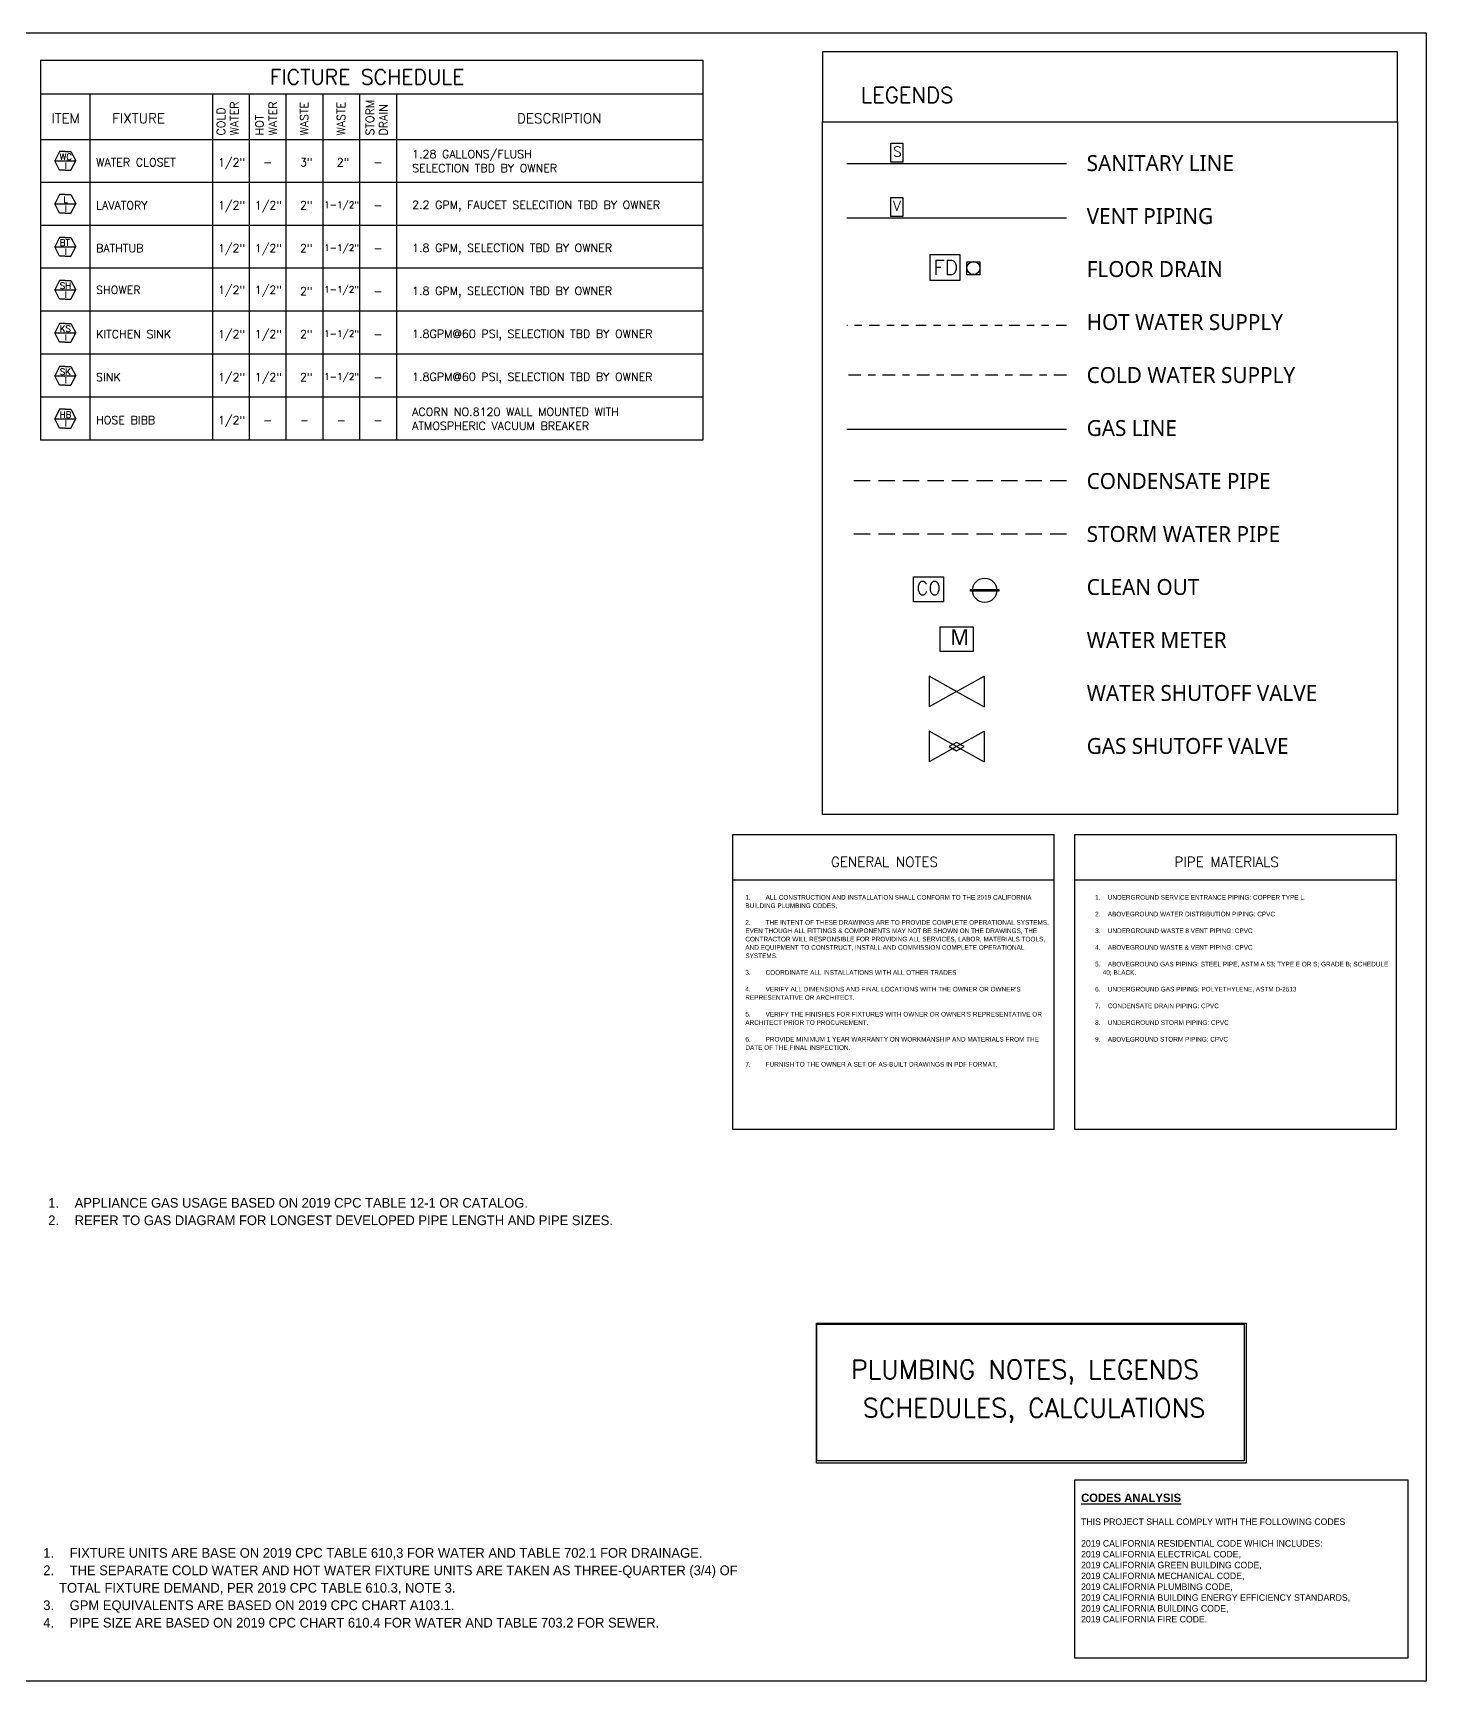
# Model space of a CAD drawing. Header units: millimetres. Extents: x 1605 to 1638, y 1273 to 1481.
# Drawn here: x 1616.88 to 1636.04, y 1273.12 to 1295.8 of the extents above; entities that cross this region are included whole.
import ezdxf
from ezdxf.enums import TextEntityAlignment as Align
from ezdxf.lldxf.tags import DXFTag

# ---------------------------------------------------------------- set-up
doc = ezdxf.new("R2010")
doc.units = ezdxf.units.MM
for name, pattern in [('CENTER2', [28.575, 19.05, -3.175, 3.175, -3.175]), ('HIDDEN', [0.375, 0.25, -0.125]), ('PHANTOM2', [31.75, 15.875, -3.175, 3.175, -3.175, 3.175, -3.175]), ('PLANTAS$0$HIDDEN', [0.375, 0.25, -0.125])]:
    doc.linetypes.add(name, pattern=pattern)
for name, color, linetype in [('info', 7, 'Continuous'), ('Plump', 7, 'Continuous'), ('TEXTM', 2, 'Continuous'), ('TEXTOS', 2, 'Continuous'), ('TEXTS', 1, 'Continuous')]:
    doc.layers.add(name, color=color, linetype=linetype)
doc.styles.get("Standard").update_dxf_attribs({"font": 'arial.ttf'})
doc.styles.add('TEXTM', font='romans9.shx')
doc.styles.add('TEXTS', font='romans9.shx')
tags = doc.linetypes.add('GAS_LINE', pattern='A,12.7,-5.08,["GAS",Standard,S=2.54,R=0,X=-2.54,Y=-1.27],-6.35', length=24.13).pattern_tags.tags
tags[6] = DXFTag(74, 10)

msp = doc.modelspace()

# ---------------------------------------------------------------- linework, layer by layer
for p, q in [((1616.98368, 1295.42437), (1626.09747, 1295.42437)), ((1616.98368, 1294.33342), (1626.09747, 1294.33342))]:
    msp.add_line(p, q)
at = {"color": 0}
for p, q in [((1616.98368, 1295.42437), (1616.98368, 1290.19605)), ((1626.09747, 1295.42437), (1626.09747, 1290.19605)), ((1616.98368, 1294.95935), (1626.09747, 1294.95935)), ((1616.98368, 1294.33342), (1621.71109, 1294.33342)), ((1626.09747, 1293.74236), (1616.98368, 1293.74236)), ((1626.09747, 1293.15131), (1616.98368, 1293.15131)), ((1626.09747, 1292.56026), (1616.98368, 1292.56026)), ((1626.09747, 1291.96921), (1616.98368, 1291.96921)), ((1626.09747, 1291.37816), (1616.98368, 1291.37816)), ((1626.09747, 1290.7871), (1616.98368, 1290.7871)), ((1626.09747, 1290.19605), (1616.98368, 1290.19605))]:
    msp.add_line(p, q, dxfattribs=at)
at = {"layer": 'info', "color": 0, "lineweight": -2}
for p, q in [((1635.65383, 1294.57598), (1635.65383, 1295.53836)), ((1631.09765, 1293.99663), (1628.07633, 1293.99663)), ((1631.09765, 1293.24847), (1628.07633, 1293.24847)), ((1629.58699, 1286.73828), (1629.21015, 1286.9476)), ((1629.21015, 1286.9476), (1629.21015, 1286.52896)), ((1629.58699, 1286.73828), (1629.21015, 1286.52896)), ((1629.58699, 1286.73828), (1629.96383, 1286.9476)), ((1629.58699, 1286.73828), (1629.96383, 1286.52896)), ((1629.96383, 1286.9476), (1629.96383, 1286.52896)), ((1629.58699, 1285.98143), (1629.21015, 1286.19074)), ((1629.21015, 1286.19074), (1629.21015, 1285.77211)), ((1629.58699, 1285.98143), (1629.96383, 1286.19074)), ((1629.96383, 1286.19074), (1629.96383, 1285.77211)), ((1629.58699, 1285.98143), (1629.21015, 1285.77211)), ((1629.58743, 1286.03861), (1629.48404, 1285.98119)), ((1629.48404, 1285.98119), (1629.58743, 1285.92376)), ((1629.58699, 1285.98143), (1629.96383, 1285.77211)), ((1629.69081, 1285.98119), (1629.58743, 1286.03861)), ((1629.58743, 1285.92376), (1629.69081, 1285.98119)), ((1626.50676, 1284.14551), (1630.92571, 1284.14551)), ((1631.21457, 1284.14551), (1635.63353, 1284.14551))]:
    msp.add_line(p, q, dxfattribs=at)
for points in [[(1629.81365, 1287.28709), (1629.36033, 1287.28709), (1629.36033, 1287.62991), (1629.81365, 1287.62991)], [(1633.5683, 1276.12305), (1627.6576, 1276.12305), (1627.6576, 1278.04754), (1633.5683, 1278.04754)], [(1627.66591, 1278.03582), (1633.54344, 1278.03582), (1633.54344, 1276.15616), (1627.66591, 1276.15616)], [(1631.21529, 1275.895), (1635.795, 1275.895), (1635.795, 1273.43808), (1631.21529, 1273.43808)]]:
    msp.add_lwpolyline(points, close=True, dxfattribs=at)
at = {"layer": 'Plump'}
for p, q in [((1617.66303, 1294.95935), (1617.66303, 1290.19605)), ((1619.34739, 1294.95935), (1619.34739, 1290.19605)), ((1619.85367, 1294.95935), (1619.85367, 1290.19605)), ((1620.35996, 1294.95935), (1620.35996, 1290.19605)), ((1620.86625, 1294.95935), (1620.86625, 1290.19605)), ((1621.37254, 1294.95935), (1621.37254, 1290.19605)), ((1621.87883, 1294.95935), (1621.87883, 1290.19605)), ((1617.24657, 1294.16705), (1617.18175, 1294.03789)), ((1617.24657, 1293.90873), (1617.18175, 1294.03789)), ((1617.18175, 1294.03789), (1617.47109, 1294.03789)), ((1617.32336, 1294.16705), (1617.24657, 1294.16705)), ((1617.32336, 1294.16705), (1617.40014, 1294.16705)), ((1617.40014, 1294.16705), (1617.47109, 1294.03789)), ((1617.40014, 1293.90873), (1617.47109, 1294.03789)), ((1617.32336, 1293.90873), (1617.24657, 1293.90873)), ((1617.32336, 1293.90873), (1617.40014, 1293.90873)), ((1617.24657, 1293.576), (1617.18175, 1293.44684)), ((1617.32336, 1293.576), (1617.24657, 1293.576)), ((1617.32336, 1293.576), (1617.40014, 1293.576)), ((1617.40014, 1293.576), (1617.47109, 1293.44684)), ((1617.24657, 1293.31768), (1617.18175, 1293.44684)), ((1617.18175, 1293.44684), (1617.47109, 1293.44684)), ((1617.32336, 1293.31768), (1617.24657, 1293.31768)), ((1617.32336, 1293.31768), (1617.40014, 1293.31768)), ((1617.40014, 1293.31768), (1617.47109, 1293.44684)), ((1617.24657, 1292.98494), (1617.18175, 1292.85579)), ((1617.24657, 1292.72663), (1617.18175, 1292.85579)), ((1617.18175, 1292.85579), (1617.47109, 1292.85579)), ((1617.32336, 1292.98494), (1617.24657, 1292.98494)), ((1617.32336, 1292.98494), (1617.40014, 1292.98494)), ((1617.40014, 1292.98494), (1617.47109, 1292.85579)), ((1617.40014, 1292.72663), (1617.47109, 1292.85579)), ((1617.32336, 1292.72663), (1617.24657, 1292.72663)), ((1617.32336, 1292.72663), (1617.40014, 1292.72663)), ((1617.24657, 1292.39389), (1617.18175, 1292.26473)), ((1617.32336, 1292.39389), (1617.24657, 1292.39389)), ((1617.32336, 1292.39389), (1617.40014, 1292.39389)), ((1617.40014, 1292.39389), (1617.47109, 1292.26473)), ((1617.24657, 1292.13558), (1617.18175, 1292.26473)), ((1617.18175, 1292.26473), (1617.47109, 1292.26473)), ((1617.40014, 1292.13558), (1617.47109, 1292.26473)), ((1617.32336, 1292.13558), (1617.24657, 1292.13558)), ((1617.32336, 1292.13558), (1617.40014, 1292.13558)), ((1617.24657, 1291.80284), (1617.18175, 1291.67368)), ((1617.32336, 1291.80284), (1617.24657, 1291.80284)), ((1617.32336, 1291.80284), (1617.40014, 1291.80284)), ((1617.40014, 1291.80284), (1617.47109, 1291.67368)), ((1617.24657, 1291.54452), (1617.18175, 1291.67368)), ((1617.18175, 1291.67368), (1617.47109, 1291.67368)), ((1617.32336, 1291.54452), (1617.24657, 1291.54452)), ((1617.32336, 1291.54452), (1617.40014, 1291.54452)), ((1617.40014, 1291.54452), (1617.47109, 1291.67368)), ((1617.24657, 1291.21179), (1617.18175, 1291.08263)), ((1617.24657, 1290.95347), (1617.18175, 1291.08263)), ((1617.18175, 1291.08263), (1617.47109, 1291.08263)), ((1617.32336, 1291.21179), (1617.24657, 1291.21179)), ((1617.32336, 1291.21179), (1617.40014, 1291.21179)), ((1617.40014, 1291.21179), (1617.47109, 1291.08263)), ((1617.40014, 1290.95347), (1617.47109, 1291.08263)), ((1617.32336, 1290.95347), (1617.24657, 1290.95347)), ((1617.32336, 1290.95347), (1617.40014, 1290.95347)), ((1617.24657, 1290.62073), (1617.18175, 1290.49158)), ((1617.32336, 1290.62073), (1617.24657, 1290.62073)), ((1617.32336, 1290.62073), (1617.40014, 1290.62073)), ((1617.40014, 1290.62073), (1617.47109, 1290.49158)), ((1617.24657, 1290.36242), (1617.18175, 1290.49158)), ((1617.18175, 1290.49158), (1617.47109, 1290.49158)), ((1617.32336, 1290.36242), (1617.24657, 1290.36242)), ((1617.32336, 1290.36242), (1617.40014, 1290.36242)), ((1617.40014, 1290.36242), (1617.47109, 1290.49158))]:
    msp.add_line(p, q, dxfattribs=at)
at = {"layer": 'Plump', "color": 1, "linetype": 'PHANTOM2', "ltscale": 0.009}
msp.add_line((1631.09765, 1291.77353), (1628.07633, 1291.77353), dxfattribs=at)
at = {"layer": 'Plump', "color": 5, "linetype": 'CENTER2', "ltscale": 0.009}
msp.add_line((1631.09765, 1291.08949), (1628.07633, 1291.08949), dxfattribs=at)
at = {"layer": 'Plump', "color": 116, "linetype": 'GAS_LINE', "ltscale": 0.025, "true_color": 0x136734}
msp.add_line((1631.09765, 1290.34133), (1628.07633, 1290.34133), dxfattribs=at)
at = {"layer": 'Plump', "color": 159, "linetype": 'PLANTAS$0$HIDDEN', "ltscale": 0.9, "true_color": 0x22346e}
msp.add_line((1631.09765, 1289.63592), (1628.07633, 1289.63592), dxfattribs=at)
at = {"layer": 'Plump', "color": 67, "linetype": 'PLANTAS$0$HIDDEN', "ltscale": 0.9, "true_color": 0x727430}
msp.add_line((1631.09765, 1288.90291), (1628.07633, 1288.90291), dxfattribs=at)
at = {"layer": 'Plump'}
msp.add_lwpolyline([(1636.04498, 1273.12483), (1605.81366, 1273.12483), (1605.81366, 1295.79833), (1636.04498, 1295.79833)], close=True, dxfattribs=at)
at = {"layer": 'Plump', "color": 0, "lineweight": -2}
msp.add_lwpolyline([(1635.65383, 1295.53836), (1627.74177, 1295.53836), (1627.74177, 1294.57598), (1627.74177, 1294.57598)], dxfattribs=at)
for points in [[(1627.74177, 1294.57598), (1635.65383, 1294.57598), (1635.65383, 1285.04732), (1627.74177, 1285.04732)], [(1626.50676, 1284.77339), (1630.92571, 1284.77339), (1630.92571, 1280.71423), (1626.50676, 1280.71423)], [(1631.21457, 1284.77339), (1635.63353, 1284.77339), (1635.63353, 1280.71423), (1631.21457, 1280.71423)]]:
    msp.add_lwpolyline(points, close=True, dxfattribs=at)
at = {"layer": 'Plump', "color": 0}
for points, elevation in [([(1628.84712, 1294.02256), (1628.68179, 1294.02256), (1628.68179, 1294.28292), (1628.84712, 1294.28292)], -0.35988), ([(1628.84712, 1293.27439), (1628.68179, 1293.27439), (1628.68179, 1293.53476), (1628.84712, 1293.53476)], -0.35988), ([(1629.63087, 1292.39069), (1629.22268, 1292.39069), (1629.22268, 1292.7524), (1629.63087, 1292.75239)], -0.71976), ([(1629.40582, 1287.97087), (1628.99381, 1287.97087), (1628.99381, 1288.3143), (1629.40582, 1288.3143)], -0.35988)]:
    msp.add_lwpolyline(points, close=True, dxfattribs=dict(at, elevation=elevation))
at = {"layer": 'Plump', "color": 1}
for points, elevation in [([(1629.90774, 1292.47102), (1629.72722, 1292.47102), (1629.72722, 1292.65148), (1629.90774, 1292.65148)], -0.71976), ([(1630.16942, 1288.14055), (1630.16939, 1288.12073), (1629.77675, 1288.12073), (1629.77679, 1288.14055)], -0.35988)]:
    msp.add_lwpolyline(points, close=True, dxfattribs=dict(at, elevation=elevation))
for centre, radius in [((1629.81827, 1292.56433, -0.71976), 0.08955), ((1629.97322, 1288.13049, -0.35988), 0.16679)]:
    msp.add_circle(centre, radius, dxfattribs=at)

# ---------------------------------------------------------------- texts
at = {"layer": 'TEXTM', "color": 0, "style": 'TEXTM'}
for s, height, p in [('FICTURE SCHEDULE', 0.2068444, (1621.47753, 1295.08968)), ('LEGENDS', 0.213919, (1628.90681, 1294.83649)), ('GENERAL NOTES', 0.1362414, (1628.59385, 1284.32638)), ('PIPE MATERIALS', 0.1362414, (1633.30167, 1284.32638)), ('PLUMBING NOTES, LEGENDS', 0.2562923, (1630.52607, 1277.28383)), ('SCHEDULES, CALCULATIONS', 0.2562923, (1630.65077, 1276.75404))]:
    msp.add_text(s, height=height, dxfattribs=at).set_placement(p, align=Align.CENTER)
at = {"layer": 'TEXTOS', "color": 0, "attachment_point": 1, "style": 'TEXTM'}
for s, width, gutter_width, insert, char_height in [('{\\fRoboto|b0|i0|c0|p2;SANITARY LINE\\P\\PVENT PIPING\\P\\PFLOOR DRAIN\\P\\PHOT WATER SUPPLY\\P\\PCOLD WATER SUPPLY\\P\\PGAS LINE\\P\\PCONDENSATE PIPE\\P\\PSTORM WATER PIPE\\P\\PCLEAN OUT\\P\\PWATER METER\\P\\PWATER SHUTOFF VALVE\\P\\PGAS SHUTOFF VALVE}', 15.784487, 18.22174, (1631.37621, 1294.11759, 0.22093), 0.2186609), ('{\\fRoboto|b0|i0|c0|p2;M}', 15.784487, 18.22174, (1629.49918, 1287.59529, 0.22093), 0.2186609), ("\\pxa0.66667,sm1.07917;{\\fAptos|b0|i0|c0|p34;\\H0.91667x;1.^IALL CONSTRUCTION AND INSTALLATION SHALL CONFORM TO THE 2019 CALIFORNIA BUILDING PLUMBING CODES,\\P\\P2.^ITHE INTENT OF THESE DRAWINGS ARE TO PROVIDE COMPLETE OPERATIONAL SYSTEMS. EVEN THOUGH ALL FITTINGS & COMPONENTS MAY NOT BE SHOWN ON THE DRAWINGS, THE CONTRACTOR WILL RESPONSIBLE FOR PROVIDING ALL SERVICES, LABOR, MATERIALS TOOLS, AND EQUIPMENT TO CONSTRUCT, INSTALL AND COMMISSION COMPLETE OPERATIONAL SYSTEMS.\\P\\P3.^ICOORDINATE ALL INSTALLATIONS WITH ALL OTHER TRADES\\P\\P4.^IVERIFY ALL DIMENSIONS AND FINAL LOCATIONS WITH THE OWNER OR OWNER'S REPRESENTATIVE OR ARCHITECT.\\P\\P5.^IVERIFY THE FINISHES FOR FIXTURES WITH OWNER OR OWNER'S REPRESENTATIVE OR ARCHITECT PRIOR TO PROCUREMENT.\\P\\P6.^IPROVIDE MINIMUM 1 YEAR WARRANTY ON WORKMANSHIP AND MATERIALS FROM THE DATE OF THE FINAL INSPECTION.\\P\\P7.^IFURNISH TO THE OWNER A SET OF AS-BUILT DRAWINGS IN PDF FORMAT.}", 4.0700504, 5.80257, (1626.68009, 1283.93837, 0.14071), 0.06963079), ('\\pxi-1.5,l3,a0.66667,sm1.07917;{\\fAptos|b0|i0|c0|p34;\\H0.91667x;1.^IUNDERGROUND SERVICE ENTRANCE PIPING: COPPER TYPE L. \\P\\pi0,l0;\\P\\pi-1.5,l3;2.^IABOVEGROUND WATER DISTRIBUTION PIPING: CPVC \\P\\pi0,l0;\\P\\pi-1.5,l3;3.^IUNDERGROUND WASTE 8 VENT PIPING: CPVC \\P\\pi0,l0;\\P\\pi-1.5,l3;4.^IABOVEGROUND WASTE & VENT PIPING: CPVC\\P\\pi0,l0;\\P\\pi-1.5,l3;5.^IABOVEGROUND GAS PIPING: STEEL PIPE, ASTM A 53; TYPE E OR S; GRADE B; SCHEDULE 40; BLACK.\\P\\pi0;\\P\\pi-1.5;6.^IUNDERGROUND GAS PIPING: POLYETHYLENE, ASTM D-2513\\P\\pi0;\\P\\pi-1.5;7.^ICONDENSATE DRAIN PIPING: CPVC\\P\\pi0,l0;\\P\\pi-1.5,l3;8.^IUNDERGROUND STORM PIPING: CPVC\\P\\pi0,l0;\\P\\pi-1.5,l3;9.^IABOVEGROUND STORM PIPING: CPVC}', 4.0700504, 5.80257, (1631.38791, 1283.93837, 0.14071), 0.06963079), ('\\pxi-1.5,l3,a0.66667,sm1.07917;{\\fAptos|b0|i0|c0|p34;\\H0.91667x;1.^IAPPLIANCE GAS USAGE BASED ON 2019 CPC TABLE 12-1 OR CATALOG.\\P2.^IREFER TO GAS DIAGRAM FOR LONGEST DEVELOPED PIPE LENGTH AND PIPE SIZES.}', 10.3512428, 12.12925, (1616.87076, 1279.77026, 0.14071), 0.14555106), ('{\\fAptos|b1|i0|c0|p34;\\H1.2935x;\\LCODES ANALYSIS^J\\fAptos|b0|i0|c0|p34;\\H0.7731x;\\l^JTHIS PROJECT SHALL COMPLY WITH THE FOLLOWING CODES^J^J2019 CALIFORNIA RESIDENTIAL CODE WHICH INCLUDES:^J2019 CALIFORNIA ELECTRICAL CODE,^J2019 CALIFORNIA GREEN BUILDING CODE,^J2019 CALIFORNIA MECHANICAL CODE,^J2019 CALIFORNIA PLUMBING CODE,^J2019 CALIFORNIA BUILDING ENERGY EFFICIENCY STANDARDS,^J2019 CALIFORNIA BUILDING CODE,^J2019 CALIFORNIA FIRE CODE.}', 9.3462013, 7.45116, (1631.29949, 1275.70345, 0.18069), 0.08941392), ('\\pxi-1.5,l3,a0.66667,sm1.07917;{\\fAptos|b0|i0|c0|p34;\\H0.91667x;1.^IFIXTURE UNITS ARE BASE ON 2019 CPC TABLE 610,3 FOR WATER AND TABLE 702.1 FOR DRAINAGE.\\P2.^ITHE SEPARATE COLD WATER AND HOT WATER FIXTURE UNITS ARE TAKEN AS THREE-QUARTER (3/4) OF TOTAL FIXTURE DEMAND, PER 2019 CPC TABLE 610.3, NOTE 3.\\P3.^IGPM EQUIVALENTS ARE BASED ON 2019 CPC CHART A103.1.\\P4.^IPIPE SIZE ARE BASED ON 2019 CPC CHART 610.4 FOR WATER AND TABLE 703.2 FOR SEWER.}', 10.3512428, 12.12925, (1616.8023, 1274.95437), 0.14555106)]:
    msp.add_mtext_dynamic_manual_height_columns(s, width=width, gutter_width=gutter_width, heights=[0], dxfattribs=dict(at, insert=insert, char_height=char_height))
at = {"layer": 'TEXTS', "color": 0, "linetype": 'HIDDEN', "style": 'TEXTS'}
for s, height, p in [('ITEM', 0.136517, (1617.13161, 1294.55548, 0.14139)), ('FIXTURE', 0.136517, (1617.97031, 1294.55548, 0.14139)), ('DESCRIPTION', 0.1365173, (1623.53851, 1294.55548, 0.14139)), ('1.28 GALLONS/FLUSH', 0.1116985, (1622.09545, 1294.07607, 0.03536)), ('S', 0.13826, (1628.71224, 1294.0972, 0.23079)), ('WC', 0.086784, (1617.24802, 1294.05096, -0.07108)), ('I', 0.08678, (1617.3169, 1293.92929, -0.07108)), ('WATER CLOSET', 0.1116985, (1617.7476, 1293.96286, 0.03536)), ('1/2"', 0.111698, (1619.42455, 1293.96286, 0.03536)), ('-', 0.1117, (1620.04653, 1293.96286, 0.03536)), ('3"', 0.111698, (1620.55282, 1293.96286, 0.03536)), ('2"', 0.111698, (1621.05911, 1293.96286, 0.03536)), ('-', 0.1117, (1621.5654, 1293.96286, 0.03536)), ('SELECTION TBD BY OWNER', 0.1116985, (1622.09545, 1293.8831, 0.03536)), ('L', 0.08678, (1617.29699, 1293.45991, -0.07108)), ('I', 0.08678, (1617.3169, 1293.33824, -0.07108)), ('LAVATORY', 0.111698, (1617.7476, 1293.37181, 0.03536)), ('1/2"', 0.111698, (1619.42455, 1293.37181, 0.03536)), ('1/2"', 0.111698, (1619.93084, 1293.37181, 0.03536)), ('2"', 0.111698, (1620.55282, 1293.37181, 0.03536)), ('1-1/2"', 0.089882, (1620.88622, 1293.39019, -0.05785)), ('-', 0.1117, (1621.5654, 1293.37181, 0.03536)), ('2.2 GPM, FAUCET SELECITION TBD BY OWNER', 0.1116985, (1622.09545, 1293.3765, 0.03536)), ('V', 0.13826, (1628.71224, 1293.34904, 0.23079)), ('BT', 0.086784, (1617.24802, 1292.86886, -0.07108)), ('BATHTUB', 0.111698, (1617.7476, 1292.78076, 0.03536)), ('1/2"', 0.111698, (1619.42455, 1292.78076, 0.03536)), ('1/2"', 0.111698, (1619.93084, 1292.78076, 0.03536)), ('2"', 0.111698, (1620.55282, 1292.78076, 0.03536)), ('1-1/2"', 0.089882, (1620.88622, 1292.79914, -0.05785)), ('1.8 GPM, SELECTION TBD BY OWNER', 0.1116985, (1622.09545, 1292.78544, 0.03536)), ('I', 0.08678, (1617.3169, 1292.74718, -0.07108)), ('-', 0.1117, (1621.5654, 1292.78076, 0.03536)), ('FD', 0.202467, (1629.26727, 1292.47086, 0.14522)), ('SH', 0.086784, (1617.24802, 1292.2778, -0.07108)), ('I', 0.08678, (1617.3169, 1292.15613, -0.07108)), ('SHOWER', 0.111698, (1617.7476, 1292.20714, 0.03536)), ('1/2"', 0.111698, (1619.42455, 1292.20714, 0.03536)), ('1/2"', 0.111698, (1619.93084, 1292.20714, 0.03536)), ('2"', 0.111698, (1620.55282, 1292.1897, 0.03536)), ('1-1/2"', 0.089882, (1620.88622, 1292.22552, -0.05785)), ('-', 0.1117, (1621.5654, 1292.1897, 0.03536)), ('1.8 GPM, SELECTION TBD BY OWNER', 0.1116985, (1622.09545, 1292.19439, 0.03536)), ('KS', 0.086784, (1617.24802, 1291.68675, -0.07108)), ('KITCHEN SINK', 0.1116985, (1617.7476, 1291.59865, 0.03536)), ('1/2"', 0.111698, (1619.42455, 1291.59865, 0.03536)), ('1/2"', 0.111698, (1619.93084, 1291.59865, 0.03536)), ('2"', 0.111698, (1620.55282, 1291.59865, 0.03536)), ('1-1/2"', 0.089882, (1620.88622, 1291.61703, -0.05785)), ('1.8GPM@60 PSI, SELECTION TBD BY OWNER', 0.1116985, (1622.09545, 1291.60334, 0.03536)), ('I', 0.08678, (1617.3169, 1291.56508, -0.07108)), ('-', 0.1117, (1621.5654, 1291.59865, 0.03536)), ('SK', 0.086784, (1617.24802, 1291.0957, -0.07108)), ('I', 0.08678, (1617.3169, 1290.97403, -0.07108)), ('SINK', 0.111698, (1617.7476, 1291.0076, 0.03536)), ('1/2"', 0.111698, (1619.42455, 1291.0076, 0.03536)), ('1/2"', 0.111698, (1619.93084, 1291.0076, 0.03536)), ('2"', 0.111698, (1620.55282, 1291.0076, 0.03536)), ('1-1/2"', 0.089882, (1620.88622, 1291.02598, -0.05785)), ('-', 0.1117, (1621.5654, 1291.0076, 0.03536)), ('1.8GPM@60 PSI, SELECTION TBD BY OWNER', 0.1116985, (1622.09545, 1291.01229, 0.03536)), ('HB', 0.086784, (1617.24802, 1290.50465, -0.07108)), ('ACORN NO.8120 WALL MOUNTED WITH', 0.1116985, (1622.09545, 1290.52975, 0.03536)), ('I', 0.08678, (1617.3169, 1290.38297, -0.07108)), ('HOSE BIBB', 0.111698, (1617.7476, 1290.41655, 0.03536)), ('1/2"', 0.111698, (1619.42455, 1290.41655, 0.03536)), ('-', 0.1117, (1620.04653, 1290.41655, 0.03536)), ('-', 0.1117, (1620.55282, 1290.41655, 0.03536)), ('-', 0.1117, (1621.05911, 1290.41655, 0.03536)), ('-', 0.1117, (1621.5654, 1290.41655, 0.03536)), ('ATMOSPHERIC VACUUM BREAKER', 0.1116985, (1622.09545, 1290.33679, 0.03536)), ('CO', 0.182372, (1629.03398, 1288.06933, 0.41925))]:
    msp.add_text(s, height=height, dxfattribs=at).set_placement(p)
for s, p in [('COLD', (1619.52218, 1294.38667, 0.03536)), ('WATER', (1619.70635, 1294.38667, 0.03536)), ('HOT', (1620.05239, 1294.38667, 0.03536)), ('WATER', (1620.23656, 1294.38667, 0.03536)), ('WASTE', (1620.66721, 1294.38667, 0.03536)), ('WASTE', (1621.1735, 1294.38667, 0.03536)), ('STORM', (1621.57125, 1294.38667, 0.03536)), ('DRAIN', (1621.75543, 1294.38667, 0.03536))]:
    msp.add_text(s, height=0.111698, rotation=90, dxfattribs=at).set_placement(p)

doc.saveas('drawing.dxf')
